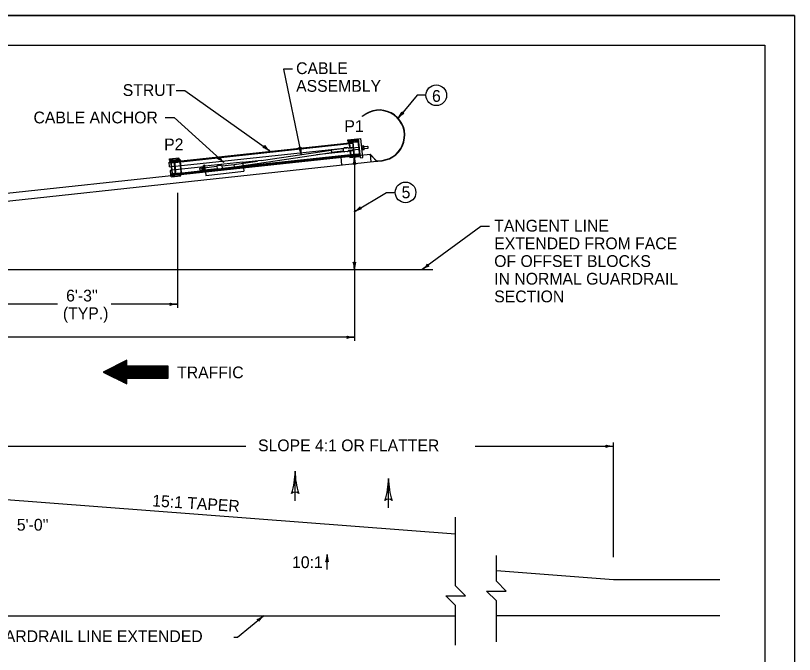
# Model space of a CAD drawing. Extents: x 1000 to 1036.3, y 1000 to 1022.
# Drawn here: x 1022.78 to 1036, y 1011.16 to 1022 of the extents above; entities that cross this region are included whole.
import ezdxf

# ---------------------------------------------------------------- set-up
doc = ezdxf.new("R2010")
doc.units = 0
for name, color, linetype in [('Default', 7, 'Continuous'), ('Level 1', 7, 'Continuous'), ('Level 10', 7, 'Continuous'), ('Level 11', 7, 'Continuous'), ('Level 2', 7, 'Continuous'), ('Level 6', 7, 'Continuous')]:
    doc.layers.add(name, color=color, linetype=linetype)

# ---------------------------------------------------------------- blocks, each defined once
blk = doc.blocks.new('WSHR_1')
at = {"layer": 'Default'}
for p, q in [((-0.0106, 0.0007), (-0.0106, 0.0026)), ((-0.0099, 0.0033), (0.0099, 0.0033)), ((0.0099, 0), (-0.0099, 0)), ((0.0106, 0.0026), (0.0106, 0.0007))]:
    blk.add_line(p, q, dxfattribs=at)
for centre, start, end in [((-0.0099, 0.0026), 90, 180), ((-0.0099, 0.0007), 180, 270), ((0.0099, 0.0026), 0, 90), ((0.0099, 0.0007), 270, 0)]:
    blk.add_arc(centre, 0.000661, start, end, dxfattribs=at)
blk = doc.blocks.new('HXNUT_1')
at = {"layer": 'Default'}
for p, q in [((-0.0183, 0.0122), (-0.0183, 0.0026)), ((0.0137, 0.0148), (-0.0137, 0.0148)), ((0.0137, 0), (-0.0137, 0)), ((-0.0092, 0.0026), (-0.0092, 0.0122)), ((0.0092, 0.0026), (0.0092, 0.0122)), ((0.0183, 0.0122), (0.0183, 0.0026))]:
    blk.add_line(p, q, dxfattribs=at)
for centre, radius, start, end in [((-0.0137, 0.0095), 0.00529, 30, 150), ((-0.0137, 0.0053), 0.00529, 210, 330), ((0, -0.0024), 0.0172, 57.79577, 122.20423), ((0, 0.0172), 0.0172, 237.79577, 302.20423), ((0.0137, 0.0095), 0.00529, 30, 150), ((0.0137, 0.0053), 0.00529, 210, 330)]:
    blk.add_arc(centre, radius, start, end, dxfattribs=at)

msp = doc.modelspace()

# ---------------------------------------------------------------- linework, layer by layer
at = {"layer": 'Level 1'}
for p, q in [((1032.928, 1012.812), (1032.928, 1014.759)), ((1021.823, 1014.693), (1026.689, 1014.693)), ((1030.58, 1014.693), (1032.928, 1014.693)), ((1027.524, 1013.768), (1027.524, 1014.268)), ((1029.109, 1013.646), (1029.109, 1014.146)), ((1022.254, 1013.818), (1030.248, 1013.207)), ((1028.067, 1012.6), (1028.067, 1012.856)), ((1030.943, 1012.586), (1032.928, 1012.435)), ((1032.928, 1012.435), (1034.731, 1012.435)), ((1026.545, 1011.455), (1026.988, 1011.818)), ((1034.731, 1011.818), (1030.941, 1011.818)), ((1026.484, 1011.455), (1026.545, 1011.455))]:
    msp.add_line(p, q, dxfattribs=at)
msp.add_lwpolyline([(1024.267, 1015.951), (1024.667, 1015.751), (1024.667, 1015.851), (1025.367, 1015.851), (1025.367, 1016.051), (1024.667, 1016.051), (1024.667, 1016.151)], close=True, dxfattribs=at)
for points in [[(1024.498, 1016.067), (1024.667, 1016.067)], [(1024.498, 1016.067), (1024.667, 1016.067)], [(1024.518, 1016.077), (1024.667, 1016.077)], [(1024.538, 1016.087), (1024.667, 1016.087)], [(1024.558, 1016.097), (1024.667, 1016.097)], [(1024.578, 1016.107), (1024.667, 1016.107)], [(1024.598, 1016.117), (1024.667, 1016.117)], [(1024.618, 1016.127), (1024.667, 1016.127)], [(1024.638, 1016.137), (1024.667, 1016.137)], [(1024.657, 1016.147), (1024.667, 1016.147)], [(1024.275, 1015.947), (1025.367, 1015.947)], [(1024.279, 1015.957), (1025.367, 1015.957)], [(1024.296, 1015.937), (1025.367, 1015.937)], [(1024.296, 1015.937), (1025.367, 1015.937)], [(1024.299, 1015.967), (1025.367, 1015.967)], [(1024.319, 1015.977), (1025.367, 1015.977)], [(1024.339, 1015.987), (1025.367, 1015.987)], [(1024.359, 1015.997), (1025.367, 1015.997)], [(1024.379, 1016.007), (1025.367, 1016.007)], [(1024.398, 1016.017), (1025.367, 1016.017)], [(1024.418, 1016.027), (1025.367, 1016.027)], [(1024.438, 1016.037), (1025.367, 1016.037)], [(1024.458, 1016.047), (1025.367, 1016.047)], [(1024.478, 1016.057), (1024.667, 1016.057)], [(1024.316, 1015.927), (1025.367, 1015.927)], [(1024.336, 1015.917), (1025.367, 1015.917)], [(1024.356, 1015.907), (1025.367, 1015.907)], [(1024.376, 1015.897), (1025.367, 1015.897)], [(1024.396, 1015.887), (1025.367, 1015.887)], [(1024.416, 1015.877), (1025.367, 1015.877)], [(1024.436, 1015.867), (1025.367, 1015.867)], [(1024.456, 1015.857), (1025.367, 1015.857)], [(1024.466, 1015.852), (1025.367, 1015.852)], [(1024.486, 1015.842), (1024.667, 1015.842)], [(1024.506, 1015.832), (1024.667, 1015.832)], [(1024.526, 1015.822), (1024.667, 1015.822)], [(1024.546, 1015.812), (1024.667, 1015.812)], [(1024.567, 1015.802), (1024.667, 1015.802)], [(1024.587, 1015.792), (1024.667, 1015.792)], [(1024.607, 1015.782), (1024.667, 1015.782)], [(1024.627, 1015.772), (1024.667, 1015.772)], [(1024.647, 1015.762), (1024.667, 1015.762)], [(1024.667, 1015.752), (1024.667, 1015.752)], [(1030.248, 1011.316), (1030.248, 1011.991), (1030.081, 1012.157), (1030.415, 1012.157), (1030.248, 1012.324), (1030.248, 1013.492)], [(1030.941, 1011.373), (1030.941, 1012.071), (1030.774, 1012.237), (1031.107, 1012.237), (1030.941, 1012.404), (1030.941, 1012.842)]]:
    msp.add_lwpolyline(points, dxfattribs=at)
at = {"layer": 'Level 10'}
for p, q in [((1000, 1022), (1036, 1022)), ((1036, 1022), (1000, 1022)), ((1036, 1022), (1036, 1000)), ((1007, 1021.5), (1035.5, 1021.5)), ((1035.5, 1021.5), (1035.5, 1000.5))]:
    msp.add_line(p, q, dxfattribs=at)
at = {"layer": 'Level 11'}
msp.add_lwpolyline([(1007, 1021.5), (1035.5, 1021.5), (1035.5, 1000.5), (1007, 1000.5)], close=True, dxfattribs=at)
at = {"layer": 'Level 2'}
for p, q in [((1027.478, 1021.089), (1027.328, 1021.089)), ((1027.328, 1021.089), (1027.629, 1019.643)), ((1025.504, 1020.729), (1025.654, 1020.729)), ((1025.654, 1020.729), (1027.094, 1019.704)), ((1029.595, 1020.647), (1029.272, 1020.259)), ((1029.745, 1020.648), (1029.595, 1020.647)), ((1028.66, 1020.292), (1028.723, 1020.331)), ((1028.726, 1020.327), (1028.663, 1020.287)), ((1025.318, 1020.27), (1025.468, 1020.27)), ((1025.468, 1020.27), (1026.314, 1019.507)), ((1028.66, 1020.292), (1028.663, 1020.287)), ((1028.418, 1019.894), (1028.58, 1019.911)), ((1028.477, 1019.88), (1028.475, 1019.9)), ((1028.553, 1019.888), (1028.551, 1019.908)), ((1028.562, 1019.889), (1028.56, 1019.909)), ((1028.571, 1019.89), (1028.568, 1019.91)), ((1028.582, 1019.891), (1028.58, 1019.911)), ((1028.6, 1019.911), (1028.641, 1019.915)), ((1028.635, 1019.588), (1028.6, 1019.911)), ((1028.675, 1019.592), (1028.641, 1019.915)), ((1025.48, 1019.524), (1028.501, 1019.849)), ((1025.482, 1019.509), (1028.503, 1019.834)), ((1025.489, 1019.443), (1028.51, 1019.768)), ((1028.42, 1019.873), (1028.418, 1019.894)), ((1028.42, 1019.873), (1028.579, 1019.891)), ((1028.421, 1019.868), (1028.583, 1019.886)), ((1028.421, 1019.868), (1028.423, 1019.848)), ((1028.423, 1019.848), (1028.585, 1019.866)), ((1028.423, 1019.848), (1028.424, 1019.841)), ((1028.424, 1019.841), (1028.501, 1019.849)), ((1028.428, 1019.749), (1028.608, 1019.768)), ((1028.444, 1019.876), (1028.442, 1019.896)), ((1028.453, 1019.762), (1028.443, 1019.853)), ((1028.447, 1019.851), (1028.445, 1019.871)), ((1028.46, 1019.763), (1028.451, 1019.854)), ((1028.461, 1019.878), (1028.459, 1019.898)), ((1028.464, 1019.853), (1028.461, 1019.873)), ((1028.464, 1019.87), (1028.58, 1019.883)), ((1028.48, 1019.854), (1028.478, 1019.874)), ((1028.525, 1019.627), (1028.501, 1019.849)), ((1028.509, 1019.85), (1028.585, 1019.858)), ((1028.532, 1019.628), (1028.509, 1019.85)), ((1028.556, 1019.862), (1028.553, 1019.883)), ((1028.564, 1019.863), (1028.562, 1019.884)), ((1028.573, 1019.864), (1028.571, 1019.885)), ((1028.583, 1019.886), (1028.585, 1019.866)), ((1028.585, 1019.858), (1028.585, 1019.866)), ((1028.618, 1019.673), (1028.597, 1019.869)), ((1028.661, 1019.726), (1028.655, 1019.778)), ((1028.687, 1019.79), (1028.659, 1019.787)), ((1028.661, 1019.77), (1028.689, 1019.773)), ((1028.693, 1019.778), (1028.752, 1019.784)), ((1028.698, 1019.73), (1028.693, 1019.782)), ((1028.698, 1019.736), (1028.693, 1019.776)), ((1028.758, 1019.78), (1028.752, 1019.784)), ((1028.758, 1019.78), (1028.761, 1019.749)), ((1010.597, 1017.692), (1028.796, 1019.648)), ((1026.947, 1019.539), (1028.135, 1019.718)), ((1027.031, 1019.513), (1028.139, 1019.677)), ((1028.523, 1019.642), (1027.034, 1019.482)), ((1028.516, 1019.708), (1027.889, 1019.64)), ((1028.328, 1019.738), (1028.135, 1019.718)), ((1028.135, 1019.718), (1028.139, 1019.677)), ((1028.332, 1019.698), (1028.139, 1019.677)), ((1028.337, 1019.739), (1028.328, 1019.738)), ((1028.341, 1019.699), (1028.332, 1019.698)), ((1028.337, 1019.739), (1028.343, 1019.747)), ((1028.337, 1019.739), (1028.341, 1019.699)), ((1028.341, 1019.699), (1028.349, 1019.693)), ((1028.406, 1019.76), (1028.356, 1019.754)), ((1028.413, 1019.694), (1028.364, 1019.689)), ((1028.428, 1019.749), (1028.421, 1019.755)), ((1028.433, 1019.709), (1028.427, 1019.701)), ((1028.612, 1019.728), (1028.433, 1019.709)), ((1028.446, 1019.631), (1028.605, 1019.648)), ((1028.464, 1019.656), (1028.459, 1019.701)), ((1028.472, 1019.657), (1028.467, 1019.702)), ((1028.489, 1019.615), (1028.487, 1019.636)), ((1028.489, 1019.643), (1028.523, 1019.647)), ((1028.505, 1019.617), (1028.503, 1019.637)), ((1028.53, 1019.648), (1028.605, 1019.656)), ((1028.609, 1019.636), (1028.532, 1019.628)), ((1028.581, 1019.625), (1028.579, 1019.645)), ((1028.59, 1019.626), (1028.588, 1019.646)), ((1028.599, 1019.627), (1028.597, 1019.647)), ((1028.61, 1019.628), (1028.608, 1019.649)), ((1028.61, 1019.628), (1028.609, 1019.636)), ((1028.665, 1019.735), (1028.692, 1019.738)), ((1028.694, 1019.72), (1028.667, 1019.717)), ((1028.757, 1019.744), (1028.698, 1019.737)), ((1028.761, 1019.749), (1028.757, 1019.744)), ((1028.796, 1019.648), (1028.811, 1019.518)), ((1028.796, 1019.648), (1028.892, 1019.548)), ((1028.893, 1019.543), (1028.796, 1019.648)), ((1010.598, 1017.56), (1028.959, 1019.534)), ((1025.385, 1019.514), (1025.473, 1019.523)), ((1025.394, 1019.433), (1025.385, 1019.514)), ((1025.387, 1019.499), (1025.474, 1019.508)), ((1025.39, 1019.568), (1025.551, 1019.585)), ((1025.392, 1019.548), (1025.39, 1019.568)), ((1025.392, 1019.548), (1025.551, 1019.565)), ((1025.393, 1019.543), (1025.554, 1019.56)), ((1025.393, 1019.543), (1025.395, 1019.523)), ((1025.395, 1019.523), (1025.556, 1019.54)), ((1025.395, 1019.523), (1025.396, 1019.515)), ((1025.416, 1019.55), (1025.414, 1019.571)), ((1025.424, 1019.436), (1025.415, 1019.527)), ((1025.419, 1019.525), (1025.417, 1019.545)), ((1025.432, 1019.437), (1025.422, 1019.528)), ((1025.432, 1019.552), (1025.43, 1019.572)), ((1025.435, 1019.527), (1025.433, 1019.547)), ((1025.436, 1019.545), (1025.552, 1019.557)), ((1025.449, 1019.554), (1025.447, 1019.574)), ((1025.452, 1019.529), (1025.449, 1019.549)), ((1025.496, 1019.301), (1025.473, 1019.523)), ((1025.48, 1019.524), (1025.557, 1019.532)), ((1025.504, 1019.302), (1025.48, 1019.524)), ((1025.524, 1019.562), (1025.522, 1019.582)), ((1025.527, 1019.537), (1025.525, 1019.557)), ((1025.533, 1019.563), (1025.531, 1019.583)), ((1025.536, 1019.538), (1025.534, 1019.558)), ((1025.542, 1019.564), (1025.54, 1019.584)), ((1025.545, 1019.539), (1025.543, 1019.559)), ((1025.554, 1019.565), (1025.551, 1019.585)), ((1025.554, 1019.56), (1025.556, 1019.54)), ((1025.554, 1019.56), (1025.556, 1019.54)), ((1025.557, 1019.532), (1025.556, 1019.54)), ((1025.578, 1019.453), (1025.569, 1019.544)), ((1025.586, 1019.454), (1025.576, 1019.545)), ((1025.992, 1019.45), (1026.638, 1019.52)), ((1026.49, 1019.474), (1026.883, 1019.532)), ((1026.494, 1019.433), (1027.031, 1019.513)), ((1026.64, 1019.495), (1026.638, 1019.52)), ((1026.947, 1019.539), (1026.639, 1019.506)), ((1028.525, 1019.627), (1027.036, 1019.467)), ((1028.3, 1019.596), (1028.314, 1019.465)), ((1028.449, 1019.611), (1028.446, 1019.631)), ((1028.525, 1019.627), (1028.448, 1019.619)), ((1028.448, 1019.619), (1028.449, 1019.611)), ((1028.449, 1019.611), (1028.61, 1019.628)), ((1028.449, 1019.611), (1028.61, 1019.628)), ((1028.451, 1019.591), (1028.449, 1019.611)), ((1028.451, 1019.591), (1028.612, 1019.608)), ((1028.473, 1019.614), (1028.47, 1019.634)), ((1028.475, 1019.593), (1028.473, 1019.614)), ((1028.491, 1019.595), (1028.489, 1019.615)), ((1028.508, 1019.597), (1028.505, 1019.617)), ((1028.53, 1019.599), (1028.53, 1017.692)), ((1028.583, 1019.605), (1028.581, 1019.625)), ((1028.592, 1019.606), (1028.59, 1019.626)), ((1028.601, 1019.607), (1028.599, 1019.627)), ((1028.612, 1019.608), (1028.61, 1019.628)), ((1028.635, 1019.588), (1028.675, 1019.592)), ((1028.927, 1019.535), (1029.001, 1019.543)), ((1028.927, 1019.53), (1029.001, 1019.538)), ((1025.394, 1019.433), (1025.481, 1019.443)), ((1025.488, 1019.382), (1025.401, 1019.373)), ((1025.401, 1019.373), (1025.409, 1019.292)), ((1025.431, 1019.376), (1025.424, 1019.436)), ((1025.436, 1019.33), (1025.431, 1019.376)), ((1025.438, 1019.377), (1025.432, 1019.437)), ((1025.443, 1019.331), (1025.438, 1019.377)), ((1025.973, 1019.434), (1025.495, 1019.383)), ((1027.034, 1019.482), (1025.502, 1019.317)), ((1027.036, 1019.467), (1025.504, 1019.302)), ((1025.585, 1019.392), (1025.578, 1019.453)), ((1025.59, 1019.347), (1025.585, 1019.392)), ((1025.592, 1019.393), (1025.586, 1019.454)), ((1025.597, 1019.348), (1025.592, 1019.393)), ((1025.908, 1019.408), (1025.913, 1019.413)), ((1025.911, 1019.378), (1025.908, 1019.408)), ((1025.911, 1019.378), (1025.917, 1019.373)), ((1025.913, 1019.413), (1025.939, 1019.416)), ((1025.943, 1019.376), (1025.917, 1019.373)), ((1025.991, 1019.46), (1025.971, 1019.459)), ((1025.98, 1019.347), (1025.971, 1019.459)), ((1025.974, 1019.419), (1026.196, 1019.443)), ((1026.2, 1019.402), (1025.978, 1019.379)), ((1026.001, 1019.348), (1025.991, 1019.46)), ((1026.196, 1019.443), (1026.202, 1019.45)), ((1026.196, 1019.443), (1026.2, 1019.402)), ((1026.2, 1019.402), (1026.208, 1019.396)), ((1026.216, 1019.458), (1026.265, 1019.463)), ((1026.223, 1019.392), (1026.272, 1019.397)), ((1026.288, 1019.452), (1026.28, 1019.458)), ((1026.292, 1019.412), (1026.286, 1019.405)), ((1026.288, 1019.452), (1026.49, 1019.474)), ((1026.292, 1019.412), (1026.288, 1019.452)), ((1026.292, 1019.412), (1026.494, 1019.433)), ((1026.494, 1019.433), (1026.49, 1019.474)), ((1026.647, 1019.417), (1026.64, 1019.495)), ((1026.647, 1019.417), (1026.652, 1019.358)), ((1025.495, 1019.316), (1025.408, 1019.307)), ((1025.496, 1019.301), (1025.409, 1019.292)), ((1025.418, 1019.306), (1025.577, 1019.323)), ((1025.42, 1019.285), (1025.418, 1019.306)), ((1025.419, 1019.293), (1025.42, 1019.285)), ((1025.42, 1019.285), (1025.582, 1019.303)), ((1025.42, 1019.285), (1025.582, 1019.303)), ((1025.422, 1019.265), (1025.42, 1019.285)), ((1025.422, 1019.265), (1025.584, 1019.283)), ((1025.444, 1019.288), (1025.442, 1019.308)), ((1025.446, 1019.268), (1025.444, 1019.288)), ((1025.461, 1019.29), (1025.458, 1019.31)), ((1025.46, 1019.318), (1025.576, 1019.33)), ((1025.463, 1019.27), (1025.461, 1019.29)), ((1025.477, 1019.291), (1025.475, 1019.312)), ((1025.479, 1019.271), (1025.477, 1019.291)), ((1025.581, 1019.31), (1025.504, 1019.302)), ((1025.553, 1019.3), (1025.551, 1019.32)), ((1025.555, 1019.279), (1025.553, 1019.3)), ((1025.562, 1019.301), (1025.559, 1019.321)), ((1025.564, 1019.28), (1025.562, 1019.301)), ((1025.57, 1019.302), (1025.568, 1019.322)), ((1025.573, 1019.281), (1025.57, 1019.302)), ((1025.582, 1019.303), (1025.58, 1019.323)), ((1025.582, 1019.303), (1025.581, 1019.31)), ((1025.584, 1019.283), (1025.582, 1019.303)), ((1026.001, 1019.348), (1026.006, 1019.289)), ((1026.006, 1019.289), (1026.652, 1019.358)), ((1025.526, 1018.992), (1025.526, 1017.042)), ((1028.529, 1018.672), (1029.073, 1019)), ((1029.073, 1019), (1029.223, 1019)), ((1030.676, 1018.42), (1029.683, 1017.692)), ((1030.826, 1018.42), (1030.676, 1018.42)), ((1010.646, 1017.692), (1029.859, 1017.692)), ((1028.53, 1017.692), (1028.53, 1016.482)), ((1023.49, 1017.102), (1022.526, 1017.102)), ((1025.526, 1017.102), (1024.4, 1017.102)), ((1028.53, 1016.542), (1020.883, 1016.542)), ((1012.82, 1011.818), (1030.248, 1011.818))]:
    msp.add_line(p, q, dxfattribs=at)
for centre in [(1029.92, 1020.648), (1029.398, 1019)]:
    msp.add_circle(centre, 0.175, dxfattribs=at)
for centre, radius, start, end in [((1028.954, 1019.967), 0.432, 276.3111, 122.3111), ((1028.954, 1019.967), 0.426, 276.3111, 122.3111), ((1028.971, 1020.509), 0.391, 320.1944, 338.8632), ((1029.572, 1020.008), 0.391, 121.5416, 140.1883), ((1029.367, 1020.373), 0.0313, 188.969, 271.0857), ((1028.971, 1020.509), 0.391, 320.1822, 320.1944), ((1026.973, 1019.79), 0.0313, 283.3531, 5.4698), ((1027.321, 1020.023), 0.391, 215.9257, 234.5724), ((1027.598, 1019.789), 0.0313, 240.5346, 322.6513), ((1028.011, 1019.723), 0.391, 173.1072, 191.7539), ((1028.466, 1019.855), 0.0228, 96.1363, 186.1363), ((1028.466, 1019.855), 0.0152, 96.1363, 186.1363), ((1028.582, 1019.868), 0.0228, 6.1363, 96.1363), ((1028.582, 1019.868), 0.0152, 6.1363, 96.1363), ((1028.665, 1019.779), 0.0102, 126.1363, 246.1363), ((1028.691, 1019.755), 0.033, 153.9321, 218.3405), ((1028.683, 1019.781), 0.0102, 306.1363, 66.1363), ((1028.663, 1019.752), 0.033, 333.9321, 38.3405), ((1026.868, 1019.385), 0.391, 54.5785, 73.2473), ((1026.868, 1019.385), 0.391, 54.5663, 54.5785), ((1027.246, 1019.563), 0.391, 11.76, 30.4288), ((1027.246, 1019.563), 0.391, 11.7478, 11.76), ((1028.359, 1019.734), 0.0203, 96.1363, 141.1363), ((1028.361, 1019.709), 0.0203, 231.1363, 276.1363), ((1028.408, 1019.739), 0.0203, 51.1363, 96.1363), ((1028.411, 1019.714), 0.0203, 276.1363, 321.1363), ((1028.487, 1019.658), 0.0228, 186.1363, 276.1363), ((1028.487, 1019.658), 0.0152, 186.1363, 276.1363), ((1028.603, 1019.671), 0.0228, 276.1363, 6.1363), ((1028.603, 1019.671), 0.0152, 276.1363, 6.1363), ((1028.671, 1019.727), 0.0102, 126.1363, 246.1363), ((1028.688, 1019.729), 0.0102, 306.1363, 66.1363), ((1025.437, 1019.53), 0.0228, 96.1363, 186.1363), ((1025.437, 1019.53), 0.0152, 96.1363, 186.1363), ((1025.553, 1019.542), 0.0228, 6.1363, 96.1363), ((1025.553, 1019.542), 0.0152, 6.1363, 96.1363), ((1026.203, 1019.606), 0.0313, 276.6997, 358.8164), ((1026.052, 1019.216), 0.391, 47.9251, 66.5939), ((1026.576, 1019.797), 0.391, 209.2723, 227.919), ((1026.052, 1019.216), 0.391, 47.9129, 47.9251), ((1028.139, 1019.599), 0.391, 341.3472, 359.9939), ((1028.921, 1019.599), 0.391, 180, 198.6688), ((1028.921, 1019.599), 0.391, 179.9878, 180), ((1028.922, 1019.575), 0.0406, 222.4048, 276.3111), ((1028.923, 1019.57), 0.0406, 222.4048, 276.3111), ((1026.218, 1019.437), 0.0203, 96.0126, 141.0126), ((1026.22, 1019.412), 0.0203, 231.0126, 276.0126), ((1026.267, 1019.443), 0.0203, 51.0126, 96.0126), ((1026.27, 1019.417), 0.0203, 276.0126, 321.0126), ((1028.53, 1019.451), 0.0313, 48.7746, 130.8913), ((1025.459, 1019.333), 0.0228, 186.1363, 276.1363), ((1025.459, 1019.333), 0.0152, 186.1363, 276.1363), ((1025.575, 1019.345), 0.0152, 276.1363, 6.1363), ((1025.575, 1019.345), 0.0228, 276.1363, 6.1363), ((1028.327, 1019.007), 0.391, 301.0831, 319.7519), ((1028.731, 1018.338), 0.391, 102.4303, 121.077), ((1028.656, 1018.749), 0.0313, 169.8577, 251.9744), ((1028.327, 1019.007), 0.391, 301.0709, 301.0831), ((1028.53, 1017.84), 0.0313, 228.7746, 310.8913), ((1028.139, 1017.692), 0.391, 0, 18.6688), ((1028.921, 1017.692), 0.391, 161.3472, 179.9939), ((1028.139, 1017.692), 0.391, 359.9878, 0), ((1029.451, 1018.007), 0.391, 306.2439, 324.9127), ((1029.914, 1017.376), 0.391, 107.5911, 126.2378), ((1029.451, 1018.007), 0.391, 306.2317, 306.2439), ((1029.803, 1017.78), 0.0313, 175.0185, 257.1352), ((1025.377, 1017.102), 0.0313, 318.7746, 40.8913), ((1025.526, 1017.493), 0.391, 251.3472, 269.9939), ((1025.526, 1016.711), 0.391, 90, 108.6688), ((1025.526, 1016.711), 0.391, 89.9878, 90), ((1028.382, 1016.542), 0.0313, 318.7746, 40.8913), ((1028.53, 1016.933), 0.391, 251.3472, 269.9939), ((1028.53, 1016.151), 0.391, 90, 108.6688), ((1028.53, 1016.151), 0.391, 89.9878, 90), ((1032.78, 1014.693), 0.0313, 318.7746, 40.8913), ((1032.928, 1015.084), 0.391, 251.3472, 269.9939), ((1032.928, 1014.302), 0.391, 90, 108.6688), ((1032.928, 1014.302), 0.391, 89.9878, 90), ((1026.352, 1014.268), 1.172, 341.3472, 359.9939), ((1028.696, 1014.268), 1.172, 180, 198.6688), ((1028.696, 1014.268), 1.172, 179.9878, 180), ((1027.937, 1014.146), 1.172, 341.3472, 359.9939), ((1030.281, 1014.146), 1.172, 180, 198.6688), ((1030.281, 1014.146), 1.172, 179.9878, 180), ((1027.524, 1013.822), 0.0938, 48.7746, 130.8913), ((1029.109, 1013.7), 0.0938, 48.7746, 130.8913), ((1027.676, 1012.856), 0.391, 341.3472, 359.9939), ((1028.458, 1012.856), 0.391, 180, 198.6688), ((1028.458, 1012.856), 0.391, 179.9878, 180), ((1028.067, 1012.708), 0.0313, 48.7746, 130.8913), ((1026.739, 1012.12), 0.391, 290.771, 309.4178), ((1026.873, 1011.724), 0.0313, 358.1985, 80.3152), ((1027.236, 1011.516), 0.391, 129.4239, 148.0926), ((1027.236, 1011.516), 0.391, 129.4116, 129.4239)]:
    msp.add_arc(centre, radius, start, end, dxfattribs=at)

# ---------------------------------------------------------------- block references
for name, p, xscale, yscale, rotation in [('HXNUT_1', (1025.97, 1019.398), 1.9186722159168454, 1.918672215916845, 96.01263656070529), ('WSHR_1', (1025.976, 1019.398), 3.837344431833692, 1.9186722159168452, 94.92916371539228)]:
    msp.add_blockref(name, p, dxfattribs=dict(at, xscale=xscale, yscale=yscale, rotation=rotation))

# ---------------------------------------------------------------- texts
at = {"layer": 'Level 1'}
for s, p in [('6', (1029.848, 1020.536)), ('5', (1029.332, 1018.901)), ('TANGENT LINE', (1030.904, 1018.335)), ('EXTENDED FROM FACE', (1030.904, 1018.035)), ('OF OFFSET BLOCKS', (1030.904, 1017.735)), ('IN NORMAL GUARDRAIL', (1030.904, 1017.435)), ("6'-3''", (1023.637, 1017.149)), ('SECTION', (1030.904, 1017.135)), ('(TYP.)', (1023.582, 1016.849)), ('SLOPE 4:1 OR FLATTER', (1026.895, 1014.608)), ('10:1', (1027.472, 1012.626))]:
    msp.add_text(s, height=0.2, dxfattribs=at).set_placement(p)
for s, rotation, p in [('15:1 TAPER', 356.1859, (1025.094, 1013.674)), ('NORMAL GUARDRAIL LINE EXTENDED', 359.996, (1020.976, 1011.37))]:
    msp.add_text(s, height=0.2, rotation=rotation, dxfattribs=at).set_placement(p)
at = {"layer": 'Level 2'}
msp.add_text('TRAFFIC', height=0.2, dxfattribs=at).set_placement((1025.521, 1015.846))
at = {"layer": 'Level 6'}
for s, p in [('CABLE', (1027.541, 1021.007)), ('STRUT', (1024.598, 1020.636)), ('ASSEMBLY', (1027.541, 1020.707)), ('CABLE ANCHOR', (1023.083, 1020.171)), ('P1', (1028.36, 1020.025)), ('P2', (1025.301, 1019.714)), ("5'-0''", (1022.8, 1013.261))]:
    msp.add_text(s, height=0.2, dxfattribs=at).set_placement(p)

doc.saveas('drawing.dxf')
